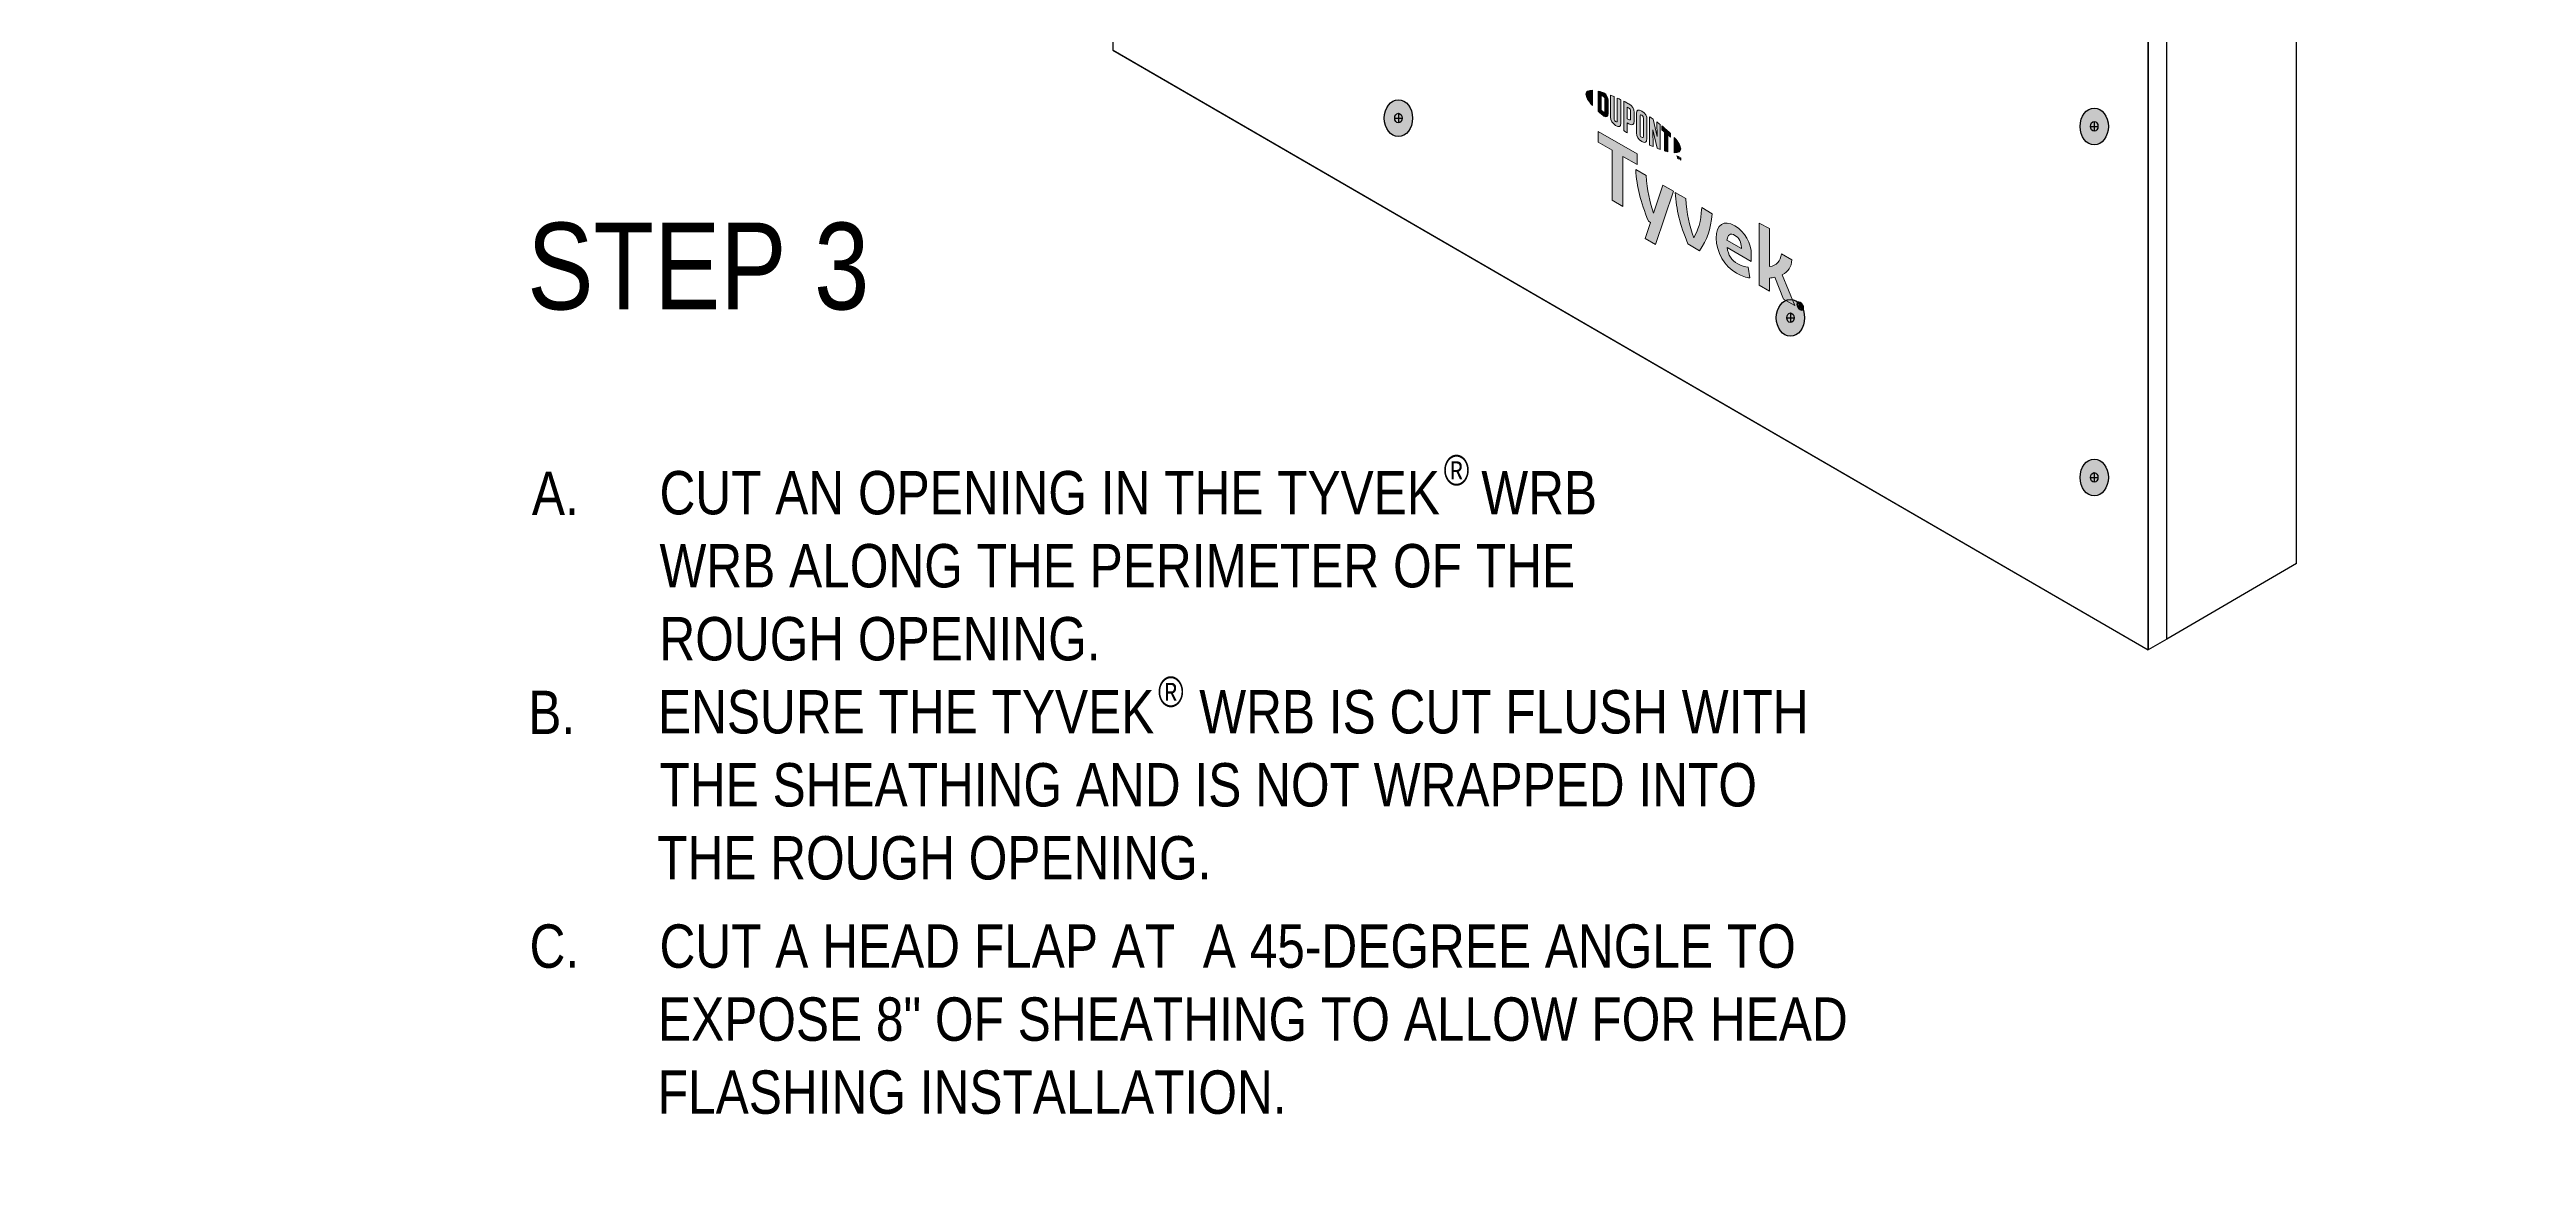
# Model space of a CAD drawing. Extents: x -1328 to 5679, y -4611 to 1603.
# Drawn here: x -492 to 151, y -411 to -122 of the extents above; entities that cross this region are included whole.
import ezdxf

# ---------------------------------------------------------------- set-up
doc = ezdxf.new("R2010")
doc.units = 0
doc.header["$MEASUREMENT"] = 0
for name, color, linetype, lineweight in [('.ATI-TEXT_1', 7, 'Continuous', 0), ('G-ANNO-TTLB', 7, 'Continuous', 0), ('TYVEK', 7, 'Continuous', 0), ('X-REF - TRACED', 7, 'Continuous', 0)]:
    doc.layers.add(name, color=color, linetype=linetype, lineweight=lineweight)

# ---------------------------------------------------------------- blocks, each defined once
blk = doc.blocks.new('Block_22')
at = {"layer": '.ATI-TEXT_1', "char_height": 0.2, "attachment_point": 7}
for s, insert in [('\\C18;\\c0;\\FArial Narrow|b0|i0|c1;\\H11.251642;\\W1.000000;CUT AN OPENING IN THE TYVEK   WRB', (-333.64, -242.81)), ('\\C18;\\c0;\\FArial Narrow|b0|i0|c1;\\H7.876153;\\W1.000000;®', (-130.02, -235.23)), ('\\C18;\\c0;\\FArial Narrow|b0|i0|c1;\\H11.251642;\\W1.000000;A.', (-366.78, -242.81)), ('\\C18;\\c0;\\FArial Narrow|b0|i0|c1;\\H11.251642;\\W1.000000;WRB ALONG THE PERIMETER OF THE', (-333.64, -261.76)), ('\\C18;\\c0;\\FArial Narrow|b0|i0|c1;\\H11.251642;\\W1.000000;ROUGH OPENING.', (-333.67, -280.71)), ('\\C18;\\c0;\\FArial Narrow|b0|i0|c1;\\H11.251642;\\W1.000000;B.', (-367.72, -299.67)), ('\\C18;\\c0;\\FArial Narrow|b0|i0|c1;\\H11.251642;\\W1.000000;ENSURE THE TYVEK', (-334.04, -299.67)), ('\\C18;\\c0;\\FArial Narrow|b0|i0|c1;\\H7.876153;\\W1.000000;®', (-204.19, -292.73)), ('\\C18;\\c0;\\FArial Narrow|b0|i0|c1;\\H11.251642;\\W1.000000; WRB IS CUT FLUSH WITH', (-197.07, -299.67)), ('\\C18;\\c0;\\FArial Narrow|b0|i0|c1;\\H11.251642;\\W1.000000;THE SHEATHING AND IS NOT WRAPPED INTO', (-333.64, -318.62)), ('\\C18;\\c0;\\FArial Narrow|b0|i0|c1;\\H11.251642;\\W1.000000;THE ROUGH OPENING.', (-334.25, -337.57)), ('\\C18;\\c0;\\FArial Narrow|b0|i0|c1;\\H11.251642;\\W1.000000;C.', (-367.39, -360.48)), ('\\C18;\\c0;\\FArial Narrow|b0|i0|c1;\\H11.251642;\\W1.000000;CUT A HEAD FLAP AT  A 45-DEGREE ANGLE TO ', (-333.64, -360.48)), ('\\C18;\\c0;\\FArial Narrow|b0|i0|c1;\\H11.251642;\\W1.000000;EXPOSE 8" OF SHEATHING TO ALLOW FOR HEAD', (-334.04, -379.43)), ('\\C18;\\c0;\\FArial Narrow|b0|i0|c1;\\H11.251642;\\W1.000000;FLASHING INSTALLATION.', (-334.1, -398.38))]:
    blk.add_mtext(s, dxfattribs=dict(at, insert=insert))
blk = doc.blocks.new('Block_76')
at = {"layer": 'TYVEK', "true_color": 0x003b71, "transparency": 33554687}
h = blk.add_hatch(color=156, dxfattribs=at)
h.dxf.hatch_style = 2
edge = h.paths.add_edge_path()
edge.add_ellipse((-207.48, 258.28), major_axis=(0, 4.78), ratio=0.766948, start_angle=0, end_angle=360)
h = blk.add_hatch(color=156, dxfattribs=at)
h.dxf.hatch_style = 2
edge = h.paths.add_edge_path()
edge.add_ellipse((-141.77, 226.96), major_axis=(0, 4.78), ratio=0.766948, start_angle=0, end_angle=360)
h = blk.add_hatch(color=156, dxfattribs=at)
h.dxf.hatch_style = 2
edge = h.paths.add_edge_path()
edge.add_ellipse((-39.98, 172.54), major_axis=(0, 4.78), ratio=0.766948, start_angle=0, end_angle=360)
h = blk.add_hatch(color=156, dxfattribs=at)
h.dxf.hatch_style = 2
edge = h.paths.add_edge_path()
edge.add_ellipse((-207.48, 167.23), major_axis=(0, 4.78), ratio=0.766948, start_angle=0, end_angle=360)
h = blk.add_hatch(color=156, dxfattribs=at)
h.dxf.hatch_style = 2
edge = h.paths.add_edge_path()
edge.add_ellipse((38.9, 131.21), major_axis=(0, 4.78), ratio=0.766948, start_angle=0, end_angle=360)
h = blk.add_hatch(color=156, dxfattribs=at)
h.dxf.hatch_style = 2
edge = h.paths.add_edge_path()
edge.add_ellipse((-207.48, 76.15), major_axis=(0, 4.78), ratio=0.766948, start_angle=0, end_angle=360)
h = blk.add_hatch(color=156, dxfattribs=at)
h.dxf.hatch_style = 2
edge = h.paths.add_edge_path()
edge.add_ellipse((38.9, 40.16), major_axis=(0, 4.78), ratio=0.766948, start_angle=0, end_angle=360)
h = blk.add_hatch(color=156, dxfattribs=at)
h.dxf.hatch_style = 2
edge = h.paths.add_edge_path()
edge.add_ellipse((-207.48, -14.89), major_axis=(0, 4.78), ratio=0.766948, start_angle=0, end_angle=360)
h = blk.add_hatch(color=156, dxfattribs=at)
h.dxf.hatch_style = 2
edge = h.paths.add_edge_path()
edge.add_ellipse((38.9, -50.92), major_axis=(0, 4.78), ratio=0.766948, start_angle=0, end_angle=360)
h = blk.add_hatch(color=156, dxfattribs=at)
h.dxf.hatch_style = 2
edge = h.paths.add_edge_path()
edge.add_ellipse((-207.48, -106), major_axis=(0, 4.78), ratio=0.766948, start_angle=0, end_angle=360)
h = blk.add_hatch(color=156, dxfattribs=at)
h.dxf.hatch_style = 2
edge = h.paths.add_edge_path()
edge.add_ellipse((-141.77, -139.82), major_axis=(0, 4.78), ratio=0.766948, start_angle=0, end_angle=360)
h = blk.add_hatch(color=156, dxfattribs=at)
h.dxf.hatch_style = 2
edge = h.paths.add_edge_path()
edge.add_ellipse((38.9, -141.97), major_axis=(0, 4.78), ratio=0.766948, start_angle=0, end_angle=360)
h = blk.add_hatch(color=156, dxfattribs=at)
h.dxf.hatch_style = 2
edge = h.paths.add_edge_path()
edge.add_ellipse((-39.98, -191.64), major_axis=(0, 4.78), ratio=0.766948, start_angle=0, end_angle=360)
h = blk.add_hatch(color=156, dxfattribs=at)
h.dxf.hatch_style = 2
edge = h.paths.add_edge_path()
edge.add_ellipse((38.9, -233.08), major_axis=(0, 4.78), ratio=0.766948, start_angle=0, end_angle=360)
at = {"layer": 'TYVEK', "color": 18, "lineweight": 25, "true_color": 0x080808}
for p, q in [((-208.46, 258.31), (-206.51, 258.31)), ((-207.48, 259.55), (-207.48, 257.08)), ((-142.74, 226.99), (-140.8, 226.99)), ((-141.77, 228.22), (-141.77, 225.75)), ((-39.98, 173.8), (-39.98, 171.34)), ((-207.48, 168.5), (-207.48, 166.03)), ((-40.95, 172.57), (-39, 172.57)), ((38.9, 132.47), (38.9, 130)), ((-207.48, 77.42), (-207.48, 74.95)), ((-208.46, 76.18), (-206.51, 76.18)), ((38.9, 41.42), (38.9, 38.95)), ((-208.46, -14.87), (-206.51, -14.87)), ((-207.48, -13.63), (-207.48, -16.1)), ((37.93, -50.89), (39.87, -50.89)), ((38.9, -49.66), (38.9, -52.13)), ((-208.46, -105.97), (-206.51, -105.97)), ((-207.48, -104.74), (-207.48, -107.21)), ((-142.74, -139.79), (-140.8, -139.79)), ((-141.77, -138.56), (-141.77, -141.03)), ((38.9, -140.71), (38.9, -143.18)), ((37.93, -141.94), (39.87, -141.94)), ((-40.95, -191.61), (-39, -191.61)), ((-39.98, -190.37), (-39.98, -192.84)), ((37.93, -233.05), (39.87, -233.05)), ((38.9, -231.82), (38.9, -234.28))]:
    blk.add_line(p, q, dxfattribs=at)
at = {"layer": 'TYVEK', "color": 18, "lineweight": 25, "true_color": 0x000000}
blk.add_line((37.93, 131.24), (39.87, 131.24), dxfattribs=at)
at = {"layer": 'TYVEK', "color": 33, "lineweight": 25, "true_color": 0xcc9966}
for points in [[(38.39, 135.57)], [(-208, 80.57)], [(-211.66, 75.8)], [(-211.66, -15.23)], [(-208, -20.01)]]:
    blk.add_lwpolyline(points, dxfattribs=at)
at = {"layer": 'TYVEK', "color": 18, "lineweight": 25, "true_color": 0x000000}
for centre, major_axis, ratio in [((-207.48, 258.28), (0, 4.78), 0.766948), ((-141.77, 226.96), (0, 4.78), 0.766948), ((-39.98, 172.54), (0, 4.78), 0.766948), ((-207.48, 167.23), (0, 4.78), 0.766948), ((38.9, 131.21), (0, 4.78), 0.766948), ((38.9, 131.24), (0, 1.23), 0.788846), ((-207.48, 76.15), (0, 4.78), 0.766948), ((38.9, 40.16), (0, 4.78), 0.766948), ((-207.48, -14.89), (0, 4.78), 0.766948), ((38.9, -50.92), (0, 4.78), 0.766948), ((-207.48, -106), (0, 4.78), 0.766948), ((-141.77, -139.82), (0, 4.78), 0.766948), ((38.9, -141.97), (0, 4.78), 0.766948), ((-39.98, -191.64), (0, 4.78), 0.766948), ((38.9, -233.08), (0, 4.78), 0.766948)]:
    blk.add_ellipse(centre, major_axis=major_axis, ratio=ratio, dxfattribs=at)
at = {"layer": 'TYVEK', "color": 18, "lineweight": 25, "true_color": 0x080808}
for centre in [(-207.48, 258.31), (-141.77, 226.99), (-39.98, 172.57), (-207.48, 167.26), (-207.48, 76.18), (38.9, 40.19), (-207.48, -14.87), (38.9, -50.89), (-207.48, -105.97), (-141.77, -139.79), (38.9, -141.94), (-39.98, -191.61), (38.9, -233.05)]:
    blk.add_ellipse(centre, major_axis=(0, 1.23), ratio=0.788846, dxfattribs=at)
blk = doc.blocks.new('Block_317')
at = {"layer": 'X-REF - TRACED', "true_color": 0x848484, "transparency": 33554687}
h = blk.add_hatch(color=252, dxfattribs=at)
h.dxf.hatch_style = 2
edge = h.paths.add_edge_path()
edge.add_spline(control_points=[(-93.08, -133.57), (-93.08, -134.29), (-92.46, -135.32), (-91.4, -136.51), (-91.4, -136.51), (-91.4, -132.57), (-91.4, -132.57), (-92.46, -132.53), (-93.08, -132.85), (-93.08, -133.57)], knot_values=[0, 0, 0, 0, 1, 1, 1, 2, 2, 2, 3, 3, 3, 3], degree=3, periodic=0)
h = blk.add_hatch(color=252, dxfattribs=at)
h.dxf.hatch_style = 2
edge = h.paths.add_edge_path()
edge.add_spline(control_points=[(-88.19, -138), (-88.19, -138.3), (-88.35, -138.31), (-88.54, -138.2), (-88.69, -138.11), (-88.92, -137.92), (-89.1, -137.76), (-89.1, -137.76), (-89.1, -133.99), (-89.1, -133.99), (-88.92, -134.04), (-88.69, -134.11), (-88.54, -134.19), (-88.35, -134.3), (-88.19, -134.49), (-88.19, -134.8), (-88.19, -134.8), (-88.19, -138), (-88.19, -138)], knot_values=[0, 0, 0, 0, 1, 1, 1, 2, 2, 2, 3, 3, 3, 4, 4, 4, 5, 5, 5, 6, 6, 6, 6], degree=3, periodic=0)
edge = h.paths.add_edge_path()
edge.add_spline(control_points=[(-88.42, -133.28), (-88.71, -133.11), (-89.14, -132.96), (-89.92, -132.79), (-89.92, -132.79), (-89.92, -138.01), (-89.92, -138.01), (-89.24, -138.64), (-88.71, -139.08), (-88.42, -139.26), (-87.73, -139.65), (-87.34, -139.4), (-87.34, -138.62), (-87.34, -138.62), (-87.34, -135.15), (-87.34, -135.15), (-87.34, -134.38), (-87.73, -133.68), (-88.42, -133.28)], knot_values=[0, 0, 0, 0, 1, 1, 1, 2, 2, 2, 3, 3, 3, 4, 4, 4, 5, 5, 5, 6, 6, 6, 6], degree=3, periodic=0)
h = blk.add_hatch(color=252, dxfattribs=at)
h.dxf.hatch_style = 2
edge = h.paths.add_edge_path()
edge.add_spline(control_points=[(-84.95, -140.48), (-84.95, -140.78), (-85.04, -140.92), (-85.37, -140.69), (-85.69, -140.46), (-85.78, -140.25), (-85.78, -139.89), (-85.78, -139.89), (-85.78, -134.2), (-85.78, -134.2), (-86, -134.11), (-86.47, -133.91), (-86.68, -133.82), (-86.68, -133.82), (-86.68, -139.57), (-86.68, -139.57), (-86.68, -140.49), (-86.29, -141.07), (-85.37, -141.73), (-84.53, -142.32), (-84.01, -142.13), (-84.01, -141.11), (-84.01, -141.11), (-84.01, -135.04), (-84.01, -135.04), (-84.19, -134.95), (-84.76, -134.67), (-84.95, -134.59), (-84.95, -134.59), (-84.95, -140.48), (-84.95, -140.48)], knot_values=[0, 0, 0, 0, 1, 1, 1, 2, 2, 2, 3, 3, 3, 4, 4, 4, 5, 5, 5, 6, 6, 6, 7, 7, 7, 8, 8, 8, 9, 9, 9, 10, 10, 10, 10], degree=3, periodic=0)
h = blk.add_hatch(color=252, dxfattribs=at)
h.dxf.hatch_style = 2
edge = h.paths.add_edge_path()
edge.add_spline(control_points=[(-81.53, -139.96), (-81.53, -140.29), (-81.63, -140.4), (-82.01, -140.18), (-82.01, -140.18), (-82.34, -139.99), (-82.34, -139.99), (-82.34, -139.99), (-82.34, -136.97), (-82.34, -136.97), (-82.2, -137.04), (-82.12, -137.09), (-82.03, -137.14), (-81.62, -137.38), (-81.53, -137.6), (-81.53, -137.94), (-81.53, -137.94), (-81.53, -139.96), (-81.53, -139.96)], knot_values=[0, 0, 0, 0, 1, 1, 1, 2, 2, 2, 3, 3, 3, 4, 4, 4, 5, 5, 5, 6, 6, 6, 6], degree=3, periodic=0)
edge = h.paths.add_edge_path()
edge.add_spline(control_points=[(-81.97, -136.1), (-82.14, -136.01), (-82.73, -135.69), (-83.28, -135.41), (-83.28, -135.41), (-83.28, -143.06), (-83.28, -143.06), (-83.09, -143.18), (-82.61, -143.49), (-82.34, -143.65), (-82.34, -143.65), (-82.34, -141.05), (-82.34, -141.05), (-82.34, -141.05), (-81.97, -141.26), (-81.97, -141.26), (-80.99, -141.83), (-80.58, -141.56), (-80.58, -140.59), (-80.58, -140.59), (-80.58, -138.33), (-80.58, -138.33), (-80.58, -137.38), (-81.04, -136.64), (-81.97, -136.1)], knot_values=[0, 0, 0, 0, 1, 1, 1, 2, 2, 2, 3, 3, 3, 4, 4, 4, 5, 5, 5, 6, 6, 6, 7, 7, 7, 8, 8, 8, 8], degree=3, periodic=0)
h = blk.add_hatch(color=252, dxfattribs=at)
h.dxf.hatch_style = 2
edge = h.paths.add_edge_path()
edge.add_spline(control_points=[(-78.18, -144.57), (-78.18, -144.87), (-78.27, -144.97), (-78.6, -144.79), (-78.94, -144.61), (-79.04, -144.39), (-79.04, -144.07), (-79.04, -144.07), (-79.04, -139.3), (-79.04, -139.3), (-79.04, -138.99), (-78.94, -138.87), (-78.6, -139.08), (-78.27, -139.28), (-78.18, -139.49), (-78.18, -139.79), (-78.18, -139.79), (-78.18, -144.57), (-78.18, -144.57)], knot_values=[0, 0, 0, 0, 1, 1, 1, 2, 2, 2, 3, 3, 3, 4, 4, 4, 5, 5, 5, 6, 6, 6, 6], degree=3, periodic=0)
edge = h.paths.add_edge_path()
edge.add_spline(control_points=[(-78.6, -138.01), (-79.47, -137.46), (-79.99, -137.6), (-79.99, -138.6), (-79.99, -138.6), (-79.99, -143.61), (-79.99, -143.61), (-79.99, -144.68), (-79.52, -145.38), (-78.6, -145.87), (-77.7, -146.34), (-77.23, -146.22), (-77.23, -145.09), (-77.23, -145.09), (-77.23, -140.31), (-77.23, -140.31), (-77.23, -139.23), (-77.66, -138.6), (-78.6, -138.01)], knot_values=[0, 0, 0, 0, 1, 1, 1, 2, 2, 2, 3, 3, 3, 4, 4, 4, 5, 5, 5, 6, 6, 6, 6], degree=3, periodic=0)
h = blk.add_hatch(color=252, dxfattribs=at)
h.dxf.hatch_style = 2
edge = h.paths.add_edge_path()
edge.add_spline(control_points=[(-74.63, -144.56), (-74.63, -144.56), (-75.67, -140.07), (-75.67, -140.07), (-75.95, -139.86), (-76.3, -139.62), (-76.56, -139.44), (-76.56, -139.44), (-76.56, -146.79), (-76.56, -146.79), (-76.37, -146.87), (-75.9, -147.09), (-75.66, -147.19), (-75.66, -147.19), (-75.73, -142.82), (-75.73, -142.82), (-75.73, -142.82), (-74.63, -147.61), (-74.63, -147.61), (-74.4, -147.71), (-74.05, -147.84), (-73.83, -147.92), (-73.83, -147.92), (-73.83, -141.46), (-73.83, -141.46), (-74.06, -141.28), (-74.49, -140.95), (-74.69, -140.79), (-74.69, -140.79), (-74.63, -144.56), (-74.63, -144.56)], knot_values=[0, 0, 0, 0, 1, 1, 1, 2, 2, 2, 3, 3, 3, 4, 4, 4, 5, 5, 5, 6, 6, 6, 7, 7, 7, 8, 8, 8, 9, 9, 9, 10, 10, 10, 10], degree=3, periodic=0)
h = blk.add_hatch(color=252, dxfattribs=at)
h.dxf.hatch_style = 2
edge = h.paths.add_edge_path()
edge.add_spline(control_points=[(-73.36, -142.86), (-73.13, -143.04), (-72.9, -143.23), (-72.68, -143.41), (-72.68, -143.41), (-72.68, -148.29), (-72.68, -148.29), (-72.48, -148.36), (-72.09, -148.46), (-71.84, -148.52), (-71.84, -148.52), (-71.84, -144.13), (-71.84, -144.13), (-71.6, -144.34), (-71.37, -144.55), (-71.16, -144.74), (-71.16, -144.74), (-71.16, -143.79), (-71.16, -143.79), (-71.82, -143.15), (-72.53, -142.52), (-73.36, -141.84), (-73.36, -141.84), (-73.36, -142.86), (-73.36, -142.86)], knot_values=[0, 0, 0, 0, 1, 1, 1, 2, 2, 2, 3, 3, 3, 4, 4, 4, 5, 5, 5, 6, 6, 6, 7, 7, 7, 8, 8, 8, 8], degree=3, periodic=0)
h = blk.add_hatch(color=252, dxfattribs=at)
h.dxf.hatch_style = 2
edge = h.paths.add_edge_path()
edge.add_spline(control_points=[(-68.47, -147.77), (-68.47, -148.5), (-69.08, -148.82), (-70.15, -148.78), (-70.15, -148.78), (-70.15, -144.84), (-70.15, -144.84), (-69.08, -146.03), (-68.47, -147.06), (-68.47, -147.77)], knot_values=[0, 0, 0, 0, 1, 1, 1, 2, 2, 2, 3, 3, 3, 3], degree=3, periodic=0)
h = blk.add_hatch(color=252, dxfattribs=at)
h.dxf.hatch_style = 2
edge = h.paths.add_edge_path()
edge.add_spline(control_points=[(-68.97, -149.86), (-68.97, -149.86), (-68.87, -149.92), (-68.87, -149.92), (-68.87, -149.92), (-68.72, -150.27), (-68.72, -150.27), (-68.72, -150.27), (-68.57, -150.09), (-68.57, -150.09), (-68.57, -150.09), (-68.47, -150.15), (-68.47, -150.15), (-68.47, -150.15), (-68.47, -150.71), (-68.47, -150.71), (-68.47, -150.71), (-68.56, -150.66), (-68.56, -150.66), (-68.56, -150.66), (-68.56, -150.26), (-68.56, -150.26), (-68.56, -150.26), (-68.71, -150.44), (-68.71, -150.44), (-68.71, -150.44), (-68.72, -150.44), (-68.72, -150.44), (-68.72, -150.44), (-68.88, -150.08), (-68.88, -150.08), (-68.88, -150.08), (-68.88, -150.48), (-68.88, -150.48), (-68.88, -150.48), (-68.97, -150.43), (-68.97, -150.43), (-68.97, -150.43), (-68.97, -149.86), (-68.97, -149.86)], knot_values=[0, 0, 0, 0, 1, 1, 1, 2, 2, 2, 3, 3, 3, 4, 4, 4, 5, 5, 5, 6, 6, 6, 7, 7, 7, 8, 8, 8, 9, 9, 9, 10, 10, 10, 11, 11, 11, 12, 12, 12, 13, 13, 13, 13], degree=3, periodic=0)
edge = h.paths.add_edge_path()
edge.add_spline(control_points=[(-69.32, -149.75), (-69.32, -149.75), (-69.48, -149.67), (-69.48, -149.67), (-69.48, -149.67), (-69.48, -149.57), (-69.48, -149.57), (-69.48, -149.57), (-69.07, -149.8), (-69.07, -149.8), (-69.07, -149.8), (-69.07, -149.9), (-69.07, -149.9), (-69.07, -149.9), (-69.23, -149.81), (-69.23, -149.81), (-69.23, -149.81), (-69.23, -150.28), (-69.23, -150.28), (-69.23, -150.28), (-69.32, -150.22), (-69.32, -150.22), (-69.32, -150.22), (-69.32, -149.75), (-69.32, -149.75)], knot_values=[0, 0, 0, 0, 1, 1, 1, 2, 2, 2, 3, 3, 3, 4, 4, 4, 5, 5, 5, 6, 6, 6, 7, 7, 7, 8, 8, 8, 8], degree=3, periodic=0)
at = {"layer": 'X-REF - TRACED'}
for points, knots in [([(-93.08, -133.57), (-93.08, -134.29), (-92.46, -135.32), (-91.4, -136.51), (-91.4, -136.51), (-91.4, -132.57), (-91.4, -132.57), (-92.46, -132.53), (-93.08, -132.85), (-93.08, -133.57)], [0, 0, 0, 0, 1, 1, 1, 2, 2, 2, 3, 3, 3, 3]), ([(-88.42, -133.28), (-88.71, -133.11), (-89.14, -132.96), (-89.92, -132.79), (-89.92, -132.79), (-89.92, -138.01), (-89.92, -138.01), (-89.24, -138.64), (-88.71, -139.08), (-88.42, -139.26), (-87.73, -139.65), (-87.34, -139.4), (-87.34, -138.62), (-87.34, -138.62), (-87.34, -135.15), (-87.34, -135.15), (-87.34, -134.38), (-87.73, -133.68), (-88.42, -133.28)], [0, 0, 0, 0, 1, 1, 1, 2, 2, 2, 3, 3, 3, 4, 4, 4, 5, 5, 5, 6, 6, 6, 6]), ([(-88.19, -138), (-88.19, -138.3), (-88.35, -138.31), (-88.54, -138.2), (-88.69, -138.11), (-88.92, -137.92), (-89.1, -137.76), (-89.1, -137.76), (-89.1, -133.99), (-89.1, -133.99), (-88.92, -134.04), (-88.69, -134.11), (-88.54, -134.19), (-88.35, -134.3), (-88.19, -134.49), (-88.19, -134.8), (-88.19, -134.8), (-88.19, -138), (-88.19, -138)], [0, 0, 0, 0, 1, 1, 1, 2, 2, 2, 3, 3, 3, 4, 4, 4, 5, 5, 5, 6, 6, 6, 6]), ([(-84.95, -140.48), (-84.95, -140.78), (-85.04, -140.92), (-85.37, -140.69), (-85.69, -140.46), (-85.78, -140.25), (-85.78, -139.89), (-85.78, -139.89), (-85.78, -134.2), (-85.78, -134.2), (-86, -134.11), (-86.47, -133.91), (-86.68, -133.82), (-86.68, -133.82), (-86.68, -139.57), (-86.68, -139.57), (-86.68, -140.49), (-86.29, -141.07), (-85.37, -141.73), (-84.53, -142.32), (-84.01, -142.13), (-84.01, -141.11), (-84.01, -141.11), (-84.01, -135.04), (-84.01, -135.04), (-84.19, -134.95), (-84.76, -134.67), (-84.95, -134.59), (-84.95, -134.59), (-84.95, -140.48), (-84.95, -140.48)], [0, 0, 0, 0, 1, 1, 1, 2, 2, 2, 3, 3, 3, 4, 4, 4, 5, 5, 5, 6, 6, 6, 7, 7, 7, 8, 8, 8, 9, 9, 9, 10, 10, 10, 10]), ([(-81.97, -136.1), (-82.14, -136.01), (-82.73, -135.69), (-83.28, -135.41), (-83.28, -135.41), (-83.28, -143.06), (-83.28, -143.06), (-83.09, -143.18), (-82.61, -143.49), (-82.34, -143.65), (-82.34, -143.65), (-82.34, -141.05), (-82.34, -141.05), (-82.34, -141.05), (-81.97, -141.26), (-81.97, -141.26), (-80.99, -141.83), (-80.58, -141.56), (-80.58, -140.59), (-80.58, -140.59), (-80.58, -138.33), (-80.58, -138.33), (-80.58, -137.38), (-81.04, -136.64), (-81.97, -136.1)], [0, 0, 0, 0, 1, 1, 1, 2, 2, 2, 3, 3, 3, 4, 4, 4, 5, 5, 5, 6, 6, 6, 7, 7, 7, 8, 8, 8, 8]), ([(-81.53, -139.96), (-81.53, -140.29), (-81.63, -140.4), (-82.01, -140.18), (-82.01, -140.18), (-82.34, -139.99), (-82.34, -139.99), (-82.34, -139.99), (-82.34, -136.97), (-82.34, -136.97), (-82.2, -137.04), (-82.12, -137.09), (-82.03, -137.14), (-81.62, -137.38), (-81.53, -137.6), (-81.53, -137.94), (-81.53, -137.94), (-81.53, -139.96), (-81.53, -139.96)], [0, 0, 0, 0, 1, 1, 1, 2, 2, 2, 3, 3, 3, 4, 4, 4, 5, 5, 5, 6, 6, 6, 6]), ([(-78.6, -138.01), (-79.47, -137.46), (-79.99, -137.6), (-79.99, -138.6), (-79.99, -138.6), (-79.99, -143.61), (-79.99, -143.61), (-79.99, -144.68), (-79.52, -145.38), (-78.6, -145.87), (-77.7, -146.34), (-77.23, -146.22), (-77.23, -145.09), (-77.23, -145.09), (-77.23, -140.31), (-77.23, -140.31), (-77.23, -139.23), (-77.66, -138.6), (-78.6, -138.01)], [0, 0, 0, 0, 1, 1, 1, 2, 2, 2, 3, 3, 3, 4, 4, 4, 5, 5, 5, 6, 6, 6, 6]), ([(-78.18, -144.57), (-78.18, -144.87), (-78.27, -144.97), (-78.6, -144.79), (-78.94, -144.61), (-79.04, -144.39), (-79.04, -144.07), (-79.04, -144.07), (-79.04, -139.3), (-79.04, -139.3), (-79.04, -138.99), (-78.94, -138.87), (-78.6, -139.08), (-78.27, -139.28), (-78.18, -139.49), (-78.18, -139.79), (-78.18, -139.79), (-78.18, -144.57), (-78.18, -144.57)], [0, 0, 0, 0, 1, 1, 1, 2, 2, 2, 3, 3, 3, 4, 4, 4, 5, 5, 5, 6, 6, 6, 6]), ([(-74.63, -144.56), (-74.63, -144.56), (-75.67, -140.07), (-75.67, -140.07), (-75.95, -139.86), (-76.3, -139.62), (-76.56, -139.44), (-76.56, -139.44), (-76.56, -146.79), (-76.56, -146.79), (-76.37, -146.87), (-75.9, -147.09), (-75.66, -147.19), (-75.66, -147.19), (-75.73, -142.82), (-75.73, -142.82), (-75.73, -142.82), (-74.63, -147.61), (-74.63, -147.61), (-74.4, -147.71), (-74.05, -147.84), (-73.83, -147.92), (-73.83, -147.92), (-73.83, -141.46), (-73.83, -141.46), (-74.06, -141.28), (-74.49, -140.95), (-74.69, -140.79), (-74.69, -140.79), (-74.63, -144.56), (-74.63, -144.56)], [0, 0, 0, 0, 1, 1, 1, 2, 2, 2, 3, 3, 3, 4, 4, 4, 5, 5, 5, 6, 6, 6, 7, 7, 7, 8, 8, 8, 9, 9, 9, 10, 10, 10, 10]), ([(-73.36, -142.86), (-73.13, -143.04), (-72.9, -143.23), (-72.68, -143.41), (-72.68, -143.41), (-72.68, -148.29), (-72.68, -148.29), (-72.48, -148.36), (-72.09, -148.46), (-71.84, -148.52), (-71.84, -148.52), (-71.84, -144.13), (-71.84, -144.13), (-71.6, -144.34), (-71.37, -144.55), (-71.16, -144.74), (-71.16, -144.74), (-71.16, -143.79), (-71.16, -143.79), (-71.82, -143.15), (-72.53, -142.52), (-73.36, -141.84), (-73.36, -141.84), (-73.36, -142.86), (-73.36, -142.86)], [0, 0, 0, 0, 1, 1, 1, 2, 2, 2, 3, 3, 3, 4, 4, 4, 5, 5, 5, 6, 6, 6, 7, 7, 7, 8, 8, 8, 8]), ([(-68.47, -147.77), (-68.47, -148.5), (-69.08, -148.82), (-70.15, -148.78), (-70.15, -148.78), (-70.15, -144.84), (-70.15, -144.84), (-69.08, -146.03), (-68.47, -147.06), (-68.47, -147.77)], [0, 0, 0, 0, 1, 1, 1, 2, 2, 2, 3, 3, 3, 3]), ([(-69.32, -149.75), (-69.32, -149.75), (-69.48, -149.67), (-69.48, -149.67), (-69.48, -149.67), (-69.48, -149.57), (-69.48, -149.57), (-69.48, -149.57), (-69.07, -149.8), (-69.07, -149.8), (-69.07, -149.8), (-69.07, -149.9), (-69.07, -149.9), (-69.07, -149.9), (-69.23, -149.81), (-69.23, -149.81), (-69.23, -149.81), (-69.23, -150.28), (-69.23, -150.28), (-69.23, -150.28), (-69.32, -150.22), (-69.32, -150.22), (-69.32, -150.22), (-69.32, -149.75), (-69.32, -149.75)], [0, 0, 0, 0, 1, 1, 1, 2, 2, 2, 3, 3, 3, 4, 4, 4, 5, 5, 5, 6, 6, 6, 7, 7, 7, 8, 8, 8, 8]), ([(-68.97, -149.86), (-68.97, -149.86), (-68.87, -149.92), (-68.87, -149.92), (-68.87, -149.92), (-68.72, -150.27), (-68.72, -150.27), (-68.72, -150.27), (-68.57, -150.09), (-68.57, -150.09), (-68.57, -150.09), (-68.47, -150.15), (-68.47, -150.15), (-68.47, -150.15), (-68.47, -150.71), (-68.47, -150.71), (-68.47, -150.71), (-68.56, -150.66), (-68.56, -150.66), (-68.56, -150.66), (-68.56, -150.26), (-68.56, -150.26), (-68.56, -150.26), (-68.71, -150.44), (-68.71, -150.44), (-68.71, -150.44), (-68.72, -150.44), (-68.72, -150.44), (-68.72, -150.44), (-68.88, -150.08), (-68.88, -150.08), (-68.88, -150.08), (-68.88, -150.48), (-68.88, -150.48), (-68.88, -150.48), (-68.97, -150.43), (-68.97, -150.43), (-68.97, -150.43), (-68.97, -149.86), (-68.97, -149.86)], [0, 0, 0, 0, 1, 1, 1, 2, 2, 2, 3, 3, 3, 4, 4, 4, 5, 5, 5, 6, 6, 6, 7, 7, 7, 8, 8, 8, 9, 9, 9, 10, 10, 10, 11, 11, 11, 12, 12, 12, 13, 13, 13, 13])]:
    blk.add_open_spline(points, degree=3, knots=knots, dxfattribs=at)
blk = doc.blocks.new('Block_321')
at = {"layer": 'X-REF - TRACED', "true_color": 0x848484, "transparency": 33554687}
h = blk.add_hatch(color=252, dxfattribs=at)
h.dxf.hatch_style = 2
h.paths.add_polyline_path([(-79.82, -149.1), (-89.92, -143.27), (-89.92, -146.01), (-86.27, -148.12), (-86.27, -161.11), (-83.47, -162.73), (-83.47, -149.74), (-79.82, -151.84)])
h = blk.add_hatch(color=252, dxfattribs=at)
h.dxf.hatch_style = 2
edge = h.paths.add_edge_path()
edge.add_spline(control_points=[(-63.03, -163.04), (-63.21, -166.79), (-63.95, -168.97), (-65.11, -170.84), (-66.23, -167.65), (-66.95, -164.62), (-67.17, -160.66), (-67.17, -160.66), (-69.89, -159.08), (-69.89, -159.08), (-69.6, -163.77), (-68.72, -167.18), (-66.6, -172.47), (-66.6, -172.47), (-63.6, -174.21), (-63.6, -174.21), (-61.56, -171.31), (-60.72, -168.9), (-60.32, -164.61), (-60.32, -164.61), (-63.03, -163.04), (-63.03, -163.04)], knot_values=[0, 0, 0, 0, 1, 1, 1, 2, 2, 2, 3, 3, 3, 4, 4, 4, 5, 5, 5, 6, 6, 6, 7, 7, 7, 7], degree=3, periodic=0)
h = blk.add_hatch(color=252, dxfattribs=at)
h.dxf.hatch_style = 2
edge = h.paths.add_edge_path()
edge.add_spline(control_points=[(-56.46, -171.49), (-56.46, -171.49), (-52.73, -173.64), (-52.73, -173.64), (-52.73, -173.64), (-52.73, -173.37), (-52.73, -173.37), (-52.73, -172.11), (-53.32, -170.85), (-54.4, -170.23), (-55.54, -169.57), (-56.28, -170.07), (-56.46, -171.49)], knot_values=[0, 0, 0, 0, 1, 1, 1, 2, 2, 2, 3, 3, 3, 4, 4, 4, 4], degree=3, periodic=0)
edge = h.paths.add_edge_path()
edge.add_spline(control_points=[(-50.52, -181.26), (-51.38, -181.22), (-52.66, -180.79), (-53.95, -180.05), (-57.11, -178.22), (-59.26, -174.68), (-59.26, -170.95), (-59.26, -167.38), (-57.28, -166.09), (-54.4, -167.76), (-51.83, -169.24), (-50.14, -172.31), (-50.14, -175.32), (-50.14, -175.99), (-50.18, -176.55), (-50.22, -176.98), (-50.22, -176.98), (-56.42, -173.4), (-56.42, -173.4), (-56.17, -175.35), (-55.24, -176.69), (-53.67, -177.6), (-52.71, -178.15), (-51.79, -178.44), (-50.95, -178.52), (-50.95, -178.52), (-50.52, -181.26), (-50.52, -181.26)], knot_values=[0, 0, 0, 0, 1, 1, 1, 2, 2, 2, 3, 3, 3, 4, 4, 4, 5, 5, 5, 6, 6, 6, 7, 7, 7, 8, 8, 8, 9, 9, 9, 9], degree=3, periodic=0)
h = blk.add_hatch(color=252, dxfattribs=at)
h.dxf.hatch_style = 2
edge = h.paths.add_edge_path()
edge.add_spline(control_points=[(-42.12, -180.47), (-42.12, -180.47), (-38.87, -188.48), (-38.87, -188.48), (-38.87, -188.48), (-41.81, -186.79), (-41.81, -186.79), (-41.81, -186.79), (-44.06, -181.1), (-44.06, -181.1), (-44.48, -181.2), (-44.91, -181.29), (-45.38, -181.35), (-45.38, -181.35), (-45.38, -184.73), (-45.38, -184.73), (-45.38, -184.73), (-48.09, -183.16), (-48.09, -183.16), (-48.09, -183.16), (-48.09, -167.04), (-48.09, -167.04), (-48.09, -167.04), (-45.38, -168.45), (-45.38, -168.45), (-45.38, -168.45), (-45.38, -178.36), (-45.38, -178.36), (-43.53, -178.06), (-42.63, -177), (-42.32, -175), (-42.32, -175), (-39.63, -176.55), (-39.63, -176.55), (-39.69, -178.45), (-40.55, -179.69), (-42.12, -180.47)], knot_values=[0, 0, 0, 0, 1, 1, 1, 2, 2, 2, 3, 3, 3, 4, 4, 4, 5, 5, 5, 6, 6, 6, 7, 7, 7, 8, 8, 8, 9, 9, 9, 10, 10, 10, 11, 11, 11, 12, 12, 12, 12], degree=3, periodic=0)
at = {"layer": 'X-REF - TRACED'}
blk.add_lwpolyline([(-79.82, -149.1), (-89.92, -143.27), (-89.92, -146.01), (-86.27, -148.12), (-86.27, -161.11), (-83.47, -162.73), (-83.47, -149.74), (-79.82, -151.84)], close=True, dxfattribs=at)
for points, knots in [([(-63.03, -163.04), (-63.21, -166.79), (-63.95, -168.97), (-65.11, -170.84), (-66.23, -167.65), (-66.95, -164.62), (-67.17, -160.66), (-67.17, -160.66), (-69.89, -159.08), (-69.89, -159.08), (-69.6, -163.77), (-68.72, -167.18), (-66.6, -172.47), (-66.6, -172.47), (-63.6, -174.21), (-63.6, -174.21), (-61.56, -171.31), (-60.72, -168.9), (-60.32, -164.61), (-60.32, -164.61), (-63.03, -163.04), (-63.03, -163.04)], [0, 0, 0, 0, 1, 1, 1, 2, 2, 2, 3, 3, 3, 4, 4, 4, 5, 5, 5, 6, 6, 6, 7, 7, 7, 7]), ([(-50.52, -181.26), (-51.38, -181.22), (-52.66, -180.79), (-53.95, -180.05), (-57.11, -178.22), (-59.26, -174.68), (-59.26, -170.95), (-59.26, -167.38), (-57.28, -166.09), (-54.4, -167.76), (-51.83, -169.24), (-50.14, -172.31), (-50.14, -175.32), (-50.14, -175.99), (-50.18, -176.55), (-50.22, -176.98), (-50.22, -176.98), (-56.42, -173.4), (-56.42, -173.4), (-56.17, -175.35), (-55.24, -176.69), (-53.67, -177.6), (-52.71, -178.15), (-51.79, -178.44), (-50.95, -178.52), (-50.95, -178.52), (-50.52, -181.26), (-50.52, -181.26)], [0, 0, 0, 0, 1, 1, 1, 2, 2, 2, 3, 3, 3, 4, 4, 4, 5, 5, 5, 6, 6, 6, 7, 7, 7, 8, 8, 8, 9, 9, 9, 9]), ([(-42.12, -180.47), (-42.12, -180.47), (-38.87, -188.48), (-38.87, -188.48), (-38.87, -188.48), (-41.81, -186.79), (-41.81, -186.79), (-41.81, -186.79), (-44.06, -181.1), (-44.06, -181.1), (-44.48, -181.2), (-44.91, -181.29), (-45.38, -181.35), (-45.38, -181.35), (-45.38, -184.73), (-45.38, -184.73), (-45.38, -184.73), (-48.09, -183.16), (-48.09, -183.16), (-48.09, -183.16), (-48.09, -167.04), (-48.09, -167.04), (-48.09, -167.04), (-45.38, -168.45), (-45.38, -168.45), (-45.38, -168.45), (-45.38, -178.36), (-45.38, -178.36), (-43.53, -178.06), (-42.63, -177), (-42.32, -175), (-42.32, -175), (-39.63, -176.55), (-39.63, -176.55), (-39.69, -178.45), (-40.55, -179.69), (-42.12, -180.47)], [0, 0, 0, 0, 1, 1, 1, 2, 2, 2, 3, 3, 3, 4, 4, 4, 5, 5, 5, 6, 6, 6, 7, 7, 7, 8, 8, 8, 9, 9, 9, 10, 10, 10, 11, 11, 11, 12, 12, 12, 12]), ([(-56.46, -171.49), (-56.46, -171.49), (-52.73, -173.64), (-52.73, -173.64), (-52.73, -173.64), (-52.73, -173.37), (-52.73, -173.37), (-52.73, -172.11), (-53.32, -170.85), (-54.4, -170.23), (-55.54, -169.57), (-56.28, -170.07), (-56.46, -171.49)], [0, 0, 0, 0, 1, 1, 1, 2, 2, 2, 3, 3, 3, 4, 4, 4, 4])]:
    blk.add_open_spline(points, degree=3, knots=knots, dxfattribs=at)
blk = doc.blocks.new('Block_320')
at = {"layer": 'X-REF - TRACED', "true_color": 0x848484, "transparency": 33554687}
h = blk.add_hatch(color=252, dxfattribs=at)
h.dxf.hatch_style = 2
edge = h.paths.add_edge_path()
edge.add_spline(control_points=[(-73.08, -157.24), (-73.08, -157.24), (-75.51, -164.49), (-75.51, -164.49), (-76.54, -161.46), (-77.22, -158.53), (-77.42, -154.74), (-77.42, -154.74), (-80.15, -153.16), (-80.15, -153.16), (-79.85, -157.85), (-78.97, -161.26), (-76.85, -166.55), (-76.85, -166.55), (-76.31, -166.87), (-76.31, -166.87), (-76.31, -166.87), (-77.7, -171.01), (-77.7, -171.01), (-77.7, -171.01), (-74.99, -172.57), (-74.99, -172.57), (-74.99, -172.57), (-70.38, -158.8), (-70.38, -158.8), (-70.38, -158.8), (-73.08, -157.24), (-73.08, -157.24)], knot_values=[0, 0, 0, 0, 1, 1, 1, 2, 2, 2, 3, 3, 3, 4, 4, 4, 5, 5, 5, 6, 6, 6, 7, 7, 7, 8, 8, 8, 9, 9, 9, 9], degree=3, periodic=0)
at = {"layer": 'X-REF - TRACED'}
blk.add_open_spline([(-73.08, -157.24), (-73.08, -157.24), (-75.51, -164.49), (-75.51, -164.49), (-76.54, -161.46), (-77.22, -158.53), (-77.42, -154.74), (-77.42, -154.74), (-80.15, -153.16), (-80.15, -153.16), (-79.85, -157.85), (-78.97, -161.26), (-76.85, -166.55), (-76.85, -166.55), (-76.31, -166.87), (-76.31, -166.87), (-76.31, -166.87), (-77.7, -171.01), (-77.7, -171.01), (-77.7, -171.01), (-74.99, -172.57), (-74.99, -172.57), (-74.99, -172.57), (-70.38, -158.8), (-70.38, -158.8), (-70.38, -158.8), (-73.08, -157.24), (-73.08, -157.24)], degree=3, knots=[0, 0, 0, 0, 1, 1, 1, 2, 2, 2, 3, 3, 3, 4, 4, 4, 5, 5, 5, 6, 6, 6, 7, 7, 7, 8, 8, 8, 9, 9, 9, 9], dxfattribs=at)
blk.add_blockref('Block_321', (0, 0), dxfattribs=at)
blk = doc.blocks.new('Block_322')
at = {"layer": 'X-REF - TRACED', "true_color": 0x848484, "transparency": 33554687}
h = blk.add_hatch(color=252, dxfattribs=at)
h.dxf.hatch_style = 2
edge = h.paths.add_edge_path()
edge.add_spline(control_points=[(-37.57, -188.17), (-37.57, -188.17), (-37.57, -188.47), (-37.57, -188.47), (-37.57, -188.47), (-37.46, -188.53), (-37.46, -188.53), (-37.35, -188.6), (-37.29, -188.6), (-37.29, -188.49), (-37.29, -188.37), (-37.35, -188.3), (-37.46, -188.24), (-37.46, -188.24), (-37.57, -188.17), (-37.57, -188.17)], knot_values=[0, 0, 0, 0, 1, 1, 1, 2, 2, 2, 3, 3, 3, 4, 4, 4, 5, 5, 5, 5], degree=3, periodic=0)
edge = h.paths.add_edge_path()
edge.add_spline(control_points=[(-37.76, -187.88), (-37.76, -187.88), (-37.46, -188.05), (-37.46, -188.05), (-37.22, -188.19), (-37.1, -188.38), (-37.1, -188.59), (-37.1, -188.73), (-37.16, -188.8), (-37.27, -188.79), (-37.22, -188.95), (-37.14, -189.12), (-37.04, -189.31), (-37.04, -189.31), (-37.27, -189.18), (-37.27, -189.18), (-37.35, -189.01), (-37.42, -188.86), (-37.47, -188.71), (-37.47, -188.71), (-37.57, -188.65), (-37.57, -188.65), (-37.57, -188.65), (-37.57, -189.01), (-37.57, -189.01), (-37.57, -189.01), (-37.76, -188.89), (-37.76, -188.89), (-37.76, -188.89), (-37.76, -187.88), (-37.76, -187.88)], knot_values=[0, 0, 0, 0, 1, 1, 1, 2, 2, 2, 3, 3, 3, 4, 4, 4, 5, 5, 5, 6, 6, 6, 7, 7, 7, 8, 8, 8, 9, 9, 9, 10, 10, 10, 10], degree=3, periodic=0)
edge = h.paths.add_edge_path()
edge.add_spline(control_points=[(-37.44, -187.8), (-37.87, -187.55), (-38.12, -187.69), (-38.12, -188.2), (-38.12, -188.71), (-37.87, -189.13), (-37.44, -189.38), (-37.02, -189.62), (-36.77, -189.48), (-36.77, -188.97), (-36.77, -188.47), (-37.02, -188.04), (-37.44, -187.8)], knot_values=[0, 0, 0, 0, 1, 1, 1, 2, 2, 2, 3, 3, 3, 4, 4, 4, 4], degree=3, periodic=0)
edge = h.paths.add_edge_path()
edge.add_spline(control_points=[(-37.44, -187.59), (-36.92, -187.9), (-36.57, -188.48), (-36.57, -189.09), (-36.57, -189.7), (-36.92, -189.88), (-37.44, -189.57), (-37.98, -189.27), (-38.32, -188.69), (-38.32, -188.08), (-38.32, -187.48), (-37.97, -187.29), (-37.44, -187.59)], knot_values=[0, 0, 0, 0, 1, 1, 1, 2, 2, 2, 3, 3, 3, 4, 4, 4, 4], degree=3, periodic=0)
at = {"layer": 'X-REF - TRACED'}
for points, knots in [([(-37.44, -187.59), (-36.92, -187.9), (-36.57, -188.48), (-36.57, -189.09), (-36.57, -189.7), (-36.92, -189.88), (-37.44, -189.57), (-37.98, -189.27), (-38.32, -188.69), (-38.32, -188.08), (-38.32, -187.48), (-37.97, -187.29), (-37.44, -187.59)], [0, 0, 0, 0, 1, 1, 1, 2, 2, 2, 3, 3, 3, 4, 4, 4, 4]), ([(-37.44, -187.8), (-37.87, -187.55), (-38.12, -187.69), (-38.12, -188.2), (-38.12, -188.71), (-37.87, -189.13), (-37.44, -189.38), (-37.02, -189.62), (-36.77, -189.48), (-36.77, -188.97), (-36.77, -188.47), (-37.02, -188.04), (-37.44, -187.8)], [0, 0, 0, 0, 1, 1, 1, 2, 2, 2, 3, 3, 3, 4, 4, 4, 4]), ([(-37.76, -187.88), (-37.76, -187.88), (-37.46, -188.05), (-37.46, -188.05), (-37.22, -188.19), (-37.1, -188.38), (-37.1, -188.59), (-37.1, -188.73), (-37.16, -188.8), (-37.27, -188.79), (-37.22, -188.95), (-37.14, -189.12), (-37.04, -189.31), (-37.04, -189.31), (-37.27, -189.18), (-37.27, -189.18), (-37.35, -189.01), (-37.42, -188.86), (-37.47, -188.71), (-37.47, -188.71), (-37.57, -188.65), (-37.57, -188.65), (-37.57, -188.65), (-37.57, -189.01), (-37.57, -189.01), (-37.57, -189.01), (-37.76, -188.89), (-37.76, -188.89), (-37.76, -188.89), (-37.76, -187.88), (-37.76, -187.88)], [0, 0, 0, 0, 1, 1, 1, 2, 2, 2, 3, 3, 3, 4, 4, 4, 5, 5, 5, 6, 6, 6, 7, 7, 7, 8, 8, 8, 9, 9, 9, 10, 10, 10, 10]), ([(-37.57, -188.17), (-37.57, -188.17), (-37.57, -188.47), (-37.57, -188.47), (-37.57, -188.47), (-37.46, -188.53), (-37.46, -188.53), (-37.35, -188.6), (-37.29, -188.6), (-37.29, -188.49), (-37.29, -188.37), (-37.35, -188.3), (-37.46, -188.24), (-37.46, -188.24), (-37.57, -188.17), (-37.57, -188.17)], [0, 0, 0, 0, 1, 1, 1, 2, 2, 2, 3, 3, 3, 4, 4, 4, 5, 5, 5, 5])]:
    blk.add_open_spline(points, degree=3, knots=knots, dxfattribs=at)
blk = doc.blocks.new('Block_319')
at = {"layer": 'X-REF - TRACED'}
for name in ['Block_320', 'Block_322']:
    blk.add_blockref(name, (0, 0), dxfattribs=at)
blk = doc.blocks.new('Block_318')
at = {"layer": 'X-REF - TRACED'}
blk.add_blockref('Block_319', (0, 0), dxfattribs=at)
blk = doc.blocks.new('Block_316')
at = {"layer": 'X-REF - TRACED'}
for name in ['Block_317', 'Block_318']:
    blk.add_blockref(name, (0, 0), dxfattribs=at)

msp = doc.modelspace()

# ---------------------------------------------------------------- hatches: boundary and pattern name
at = {"layer": 'G-ANNO-TTLB', "true_color": 0xff00ff, "transparency": 33554687}
h = msp.add_hatch(color=6, dxfattribs=at)
edge = h.paths.add_edge_path()
edge.add_spline(control_points=[(1626, -853.91), (1626, -853.91), (-1303.52, -853.91), (-1303.52, -853.91), (-1303.52, -853.91), (-1303.52, 1603.09), (-1303.52, 1603.09), (-1303.52, 1603.09), (1626, 1603.09), (1626, 1603.09), (1626, 1603.09), (1626, -853.91), (1626, -853.91)], knot_values=[0, 0, 0, 0, 1, 1, 1, 2, 2, 2, 3, 3, 3, 4, 4, 4, 4], degree=3, periodic=0)
edge = h.paths.add_edge_path()
edge.add_spline(control_points=[(-1294.52, 1594.09), (-1294.52, 1594.09), (-1294.52, -844.91), (-1294.52, -844.91), (-1294.52, -844.91), (1617, -844.91), (1617, -844.91), (1617, -844.91), (1617, 1594.09), (1617, 1594.09), (1617, 1594.09), (-1294.52, 1594.09), (-1294.52, 1594.09)], knot_values=[0, 0, 0, 0, 1, 1, 1, 2, 2, 2, 3, 3, 3, 4, 4, 4, 4], degree=3, periodic=0)
edge.add_line((-1294.52, 1594.09), (-1294.52, 1594.09))

# ---------------------------------------------------------------- linework, layer by layer
at = {"layer": 'G-ANNO-TTLB'}
for points in [[(1626, -853.91), (1626, -853.91), (-1303.52, -853.91), (-1303.52, -853.91), (-1303.52, -853.91), (-1303.52, 1603.09), (-1303.52, 1603.09), (-1303.52, 1603.09), (1626, 1603.09), (1626, 1603.09), (1626, 1603.09), (1626, -853.91), (1626, -853.91)], [(-1294.52, 1594.09), (-1294.52, 1594.09), (-1294.52, -844.91), (-1294.52, -844.91), (-1294.52, -844.91), (1617, -844.91), (1617, -844.91), (1617, -844.91), (1617, 1594.09), (1617, 1594.09), (1617, 1594.09), (-1294.52, 1594.09), (-1294.52, 1594.09)]]:
    msp.add_open_spline(points, degree=3, knots=[0, 0, 0, 0, 1, 1, 1, 2, 2, 2, 3, 3, 3, 4, 4, 4, 4], dxfattribs=at)
at = {"layer": 'TYVEK', "color": 2, "lineweight": 25, "true_color": 0xffff00}
for p, q in [((-215.89, 300.15), (-215.89, -122.15)), ((57.75, -275), (57.75, 149.43)), ((52.94, 146.64), (52.94, -277.78)), ((52.94, -277.78), (52.94, 88.86)), ((-215.89, -122.15), (52.94, -277.78)), ((57.75, -275), (52.94, -277.78))]:
    msp.add_line(p, q, dxfattribs=at)
at = {"layer": 'TYVEK', "color": 33, "lineweight": 25, "true_color": 0xcc9966}
for q in [(91.38, 169), (57.75, -275)]:
    msp.add_line((91.38, -255.43), q, dxfattribs=at)
at = {"layer": 'TYVEK', "color": 18, "lineweight": 25, "true_color": 0x000000}
for p, q in [((52.94, 146.64), (52.94, -277.78)), ((-215.87, -122.16), (52.92, -277.77))]:
    msp.add_line(p, q, dxfattribs=at)

# ---------------------------------------------------------------- block references
at = {"layer": '.ATI-TEXT_1'}
msp.add_blockref('Block_22', (0, 0), dxfattribs=at)
at = {"layer": 'TYVEK'}
msp.add_blockref('Block_76', (0, 0), dxfattribs=at)
at = {"layer": 'X-REF - TRACED'}
msp.add_blockref('Block_316', (0, 0), dxfattribs=at)

# ---------------------------------------------------------------- texts
at = {"layer": '.ATI-TEXT_1', "insert": (-367.98, -189.77), "char_height": 0.2, "attachment_point": 7}
msp.add_mtext('\\C18;\\c0;\\FArial Narrow|b0|i0|c1;\\H22.503291;\\W1.000000;STEP 3', dxfattribs=at)

doc.saveas('drawing.dxf')
